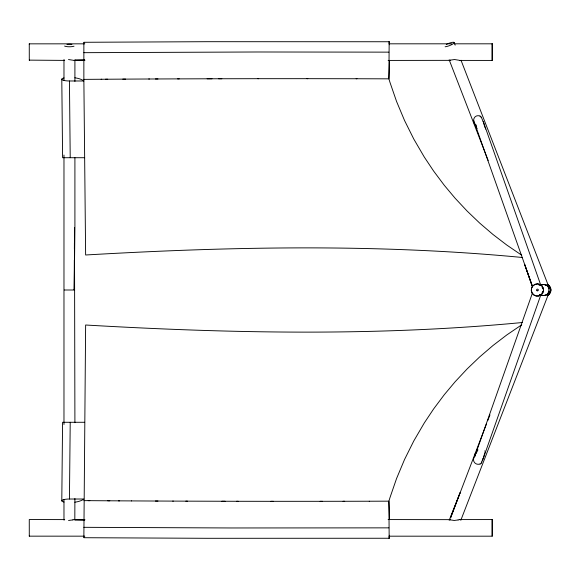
<?xml version="1.0" encoding="UTF-8"?>
<svg xmlns="http://www.w3.org/2000/svg" width="580" height="580" viewBox="0 0 580 580"><rect width="100%" height="100%" fill="white"/><g stroke="black" fill="none" stroke-linecap="round" stroke-linejoin="round"><path stroke-width="0.87" d="M521.181 254.845L506.724 244.999L492.971 234.472L479.689 223.09L467.168 211.106L455.133 198.244L444.309 185.332L433.63 171.064L424.27 157.02L413.786 139.048L404.528 120.466L396.546 101.42L390.007 82.476L388.904 78.837L389.165 41.651L389.405 44.725M389.405 535.275L389.165 538.349L388.904 501.163L390.007 497.524L396.546 478.58L404.528 459.534L413.786 440.952L424.27 422.979L433.63 408.936L444.309 394.668L455.133 381.756L467.168 368.894L479.689 356.91L492.971 345.528L506.724 335.001L521.181 325.155M74.334 260.137L74.204 290L74.907 228.063L74.907 157.745M74.378 249.284L74.407 242.948M74.428 236.618L74.472 227.563L74.907 422.704M74.82 519.948L74.892 498.51M61.792 500.852L62.582 422.284L84.651 422.284M64.032 502.062A7.649 1.783 0 0 1 62.372 500.12A7.649 1.783 0 0 1 69.441 499.017L70.216 422.284M83.861 537.558L85.63 325.01C229.571 333.355 374.252 336.32 517.984 322.93L522.428 322.509M29.37 535.579L29.268 536.159L84.789 536.166M29.341 60.131L64.046 60.4M484.873 452.603L483.271 458.454M84.789 43.834L29.268 43.841L29.29 60.422M64.046 519.6L29.268 519.542L29.29 536.123M480.001 464.022C475.368 465.689 471.315 460.44 474.759 456.438L532.346 293.262M482.69 460.071L540.865 294.792M450.595 517.693L486.395 424.125M450.624 517.809L460.092 492.71L449.174 520.318M487.693 420.768L489.97 414.896M460.803 520.303L549.34 291.878L548.513 293.154M474.759 456.438L475.346 455.053M475.977 453.676L477.963 449.79M481.617 462.369L481.4 462.717A5.677 4.343 -87.8 0 1 481.175 463.065M492.195 60.429L492.195 43.812L492.195 60.429L460.607 60.414M492.195 536.188L492.195 519.571L492.195 536.188L389.021 536.181M521.768 324.778L521.376 325.025M540.313 294.923L539.937 295.075M545.483 295.155C549.695 294.024 550.282 286.201 545.432 284.802A7.591 4.814 -16.4 0 1 546.092 285.041A9.352 5.96 -16.7 0 1 546.875 285.418M450.406 60.24L450.16 60.313A5.394 0.45 -12.5 0 1 449.891 60.334L450.131 60.327M451.153 60.008L454.553 59.53L459.309 60.298M72.841 519.898L74.276 519.564M72.739 519.926L68.541 520.47M64.684 60.4L64.569 60.422A5.764 2.501 0.6 0 1 64.148 60.059M458.026 519.963L454.198 520.477L451.153 519.992M458.149 519.941L459.309 519.702M545.178 295.43L544.395 295.459L545.07 295.438A11.44 7.257 16.4 0 0 549.159 291.82M460.049 519.593L460.208 519.578A4.089 1 -25.3 0 1 460.585 519.593M68.505 59.537L74.276 60.436M74.175 60.422L84.811 60.16M84.724 60.037L74.907 60.182L84.774 60.298M84.774 519.702L74.907 519.818L84.724 519.963M83.861 52.678L257.658 51.99L388.832 52.142M522.428 257.491L517.984 257.07C374.252 243.68 229.571 246.645 85.63 254.99L83.861 79.373L101.746 79.257M101.159 79.264L107.713 79.221M83.861 42.289L207.104 41.695L389.122 41.745M105.487 79.235L125.599 79.119M122.786 79.134L149.451 78.996M148.734 79.003L157.97 78.96M449.362 60.356L388.122 60.429M155.418 78.974L179.271 78.873M177.625 78.88L212.012 78.771M369.243 501.229L388.904 501.163A75.212 9.338 -90 0 1 389.448 519.361M388.832 527.858L231.435 527.967L83.861 527.322M207.111 78.786L221.85 78.749M218.566 78.757L258.702 78.684M320.095 501.316L344.701 501.279M343.034 501.287L369.264 501.229M389.122 538.255L207.104 538.305L83.861 537.711M389.021 43.819L451.849 43.812M454.539 43.812L492.195 43.812M257.861 78.684L307.813 78.67M64.032 77.938A7.649 1.783 0 0 0 62.372 79.88A7.649 1.783 0 0 0 69.441 80.983L83.875 80.983A16.066 6.351 0 0 0 74.856 77.785M84.651 157.716L62.604 157.716L61.792 79.148M64.271 290L74.61 290M69.441 499.017L83.875 499.017A16.066 6.351 0 0 1 74.856 502.215M270.954 501.323L322.567 501.316M388.122 519.571L449.362 519.644M460.607 519.586L492.195 519.571M306.987 78.67L356.99 78.742M236.589 501.287L273.448 501.33M221.85 501.25L238.213 501.287M356.135 78.742L388.904 78.837A75.212 9.338 90 0 0 389.448 60.639M185.817 501.149L225.112 501.258M172.717 501.098L187.456 501.156M155.418 501.026L173.304 501.105M131.435 500.91L157.97 501.04M118.458 500.845L131.566 500.91M107.713 500.779L119.639 500.845M88.189 500.656L109.809 500.794M83.861 500.627L89.82 500.663M74.175 519.578L84.811 519.839M460.049 60.407L460.208 60.422A4.089 1 25.3 0 0 460.585 60.407M64.735 519.615L64.569 519.578A5.764 2.501 -0.6 0 0 64.148 519.941M545.04 284.693L545.41 284.794L545.04 284.693A7.359 4.669 -16.4 0 1 546.092 285.048A9.157 5.807 -16.4 0 1 546.853 285.433A11.774 7.468 -16.4 0 1 548.499 286.846M540.836 285.317L483.271 121.539L484.873 127.397M450.109 519.673L449.906 519.615A5.394 0.45 12.5 0 1 450.087 519.673L450.428 519.767M539.937 284.925L540.313 285.077M480.001 115.978C474.259 114.115 471.54 120.894 475.346 124.939M521.768 255.222L521.376 254.975M548.513 286.846L549.34 288.122L547.716 285.65L549.34 288.122L461.02 60.262M29.268 43.841L29.37 44.421M477.137 128.673L476.745 127.897M476.55 127.506L475.977 126.324M454.191 42.637L455.17 45.153M449.166 59.82L488.186 160.493M532.484 286.52L473.693 120.401M532.491 286.498L524.755 264.712L532.295 286.672M69.441 80.983L70.216 157.716M83.861 42.441L83.861 79.373M74.907 59.892L74.907 81.461M63.974 59.892L63.974 80.562M63.974 155.056L63.974 424.509M63.974 499.409L63.974 519.948A4.691 0.819 32.3 0 1 64.235 519.615M460.476 60.632A6.104 1.211 22.3 0 1 459.788 60.588M450.385 60.008A5.452 0.776 -31.1 0 1 449.87 60.175M74.762 60.487A5.068 1.058 32.4 0 1 74.457 60.567M64.235 60.385A4.691 0.819 -32.3 0 1 63.938 60.117M459.788 519.412A6.104 1.211 -22.3 0 1 460.476 519.368M449.87 519.825A5.452 0.776 31.1 0 1 450.385 519.992M74.457 519.433A5.068 1.058 -32.4 0 1 74.762 519.513M74.015 46.212A5.466 1.276 0 0 1 64.583 46.095M66.932 44.384A5.466 1.276 0 0 1 71.949 44.384M446.266 44.479A5.466 1.189 -21.2 0 1 453.248 42.253A5.466 1.189 -21.2 0 1 452.168 44.392A5.466 1.189 -21.2 0 1 445.114 46.77M548.433 293.118A10.078 6.394 16.4 0 1 545.461 295.227M546.882 285.411A12.963 8.229 -16.5 0 1 549.303 288.137M483.046 121.648A18.582 11.977 79.7 0 0 481.683 118.117A7.83 5.488 82.3 0 0 481.291 117.414M481.081 116.899A5.67 4.299 86.8 0 1 481.378 117.298M479.957 116.087A4.292 3.349 89.9 0 1 480.929 117.066M476.593 126.135A40.107 23.903 59.7 0 1 475.97 124.794M485.402 128.622A48.843 48.314 -64.5 0 1 485.482 129.057M483.046 458.345A18.582 11.977 -79.7 0 1 481.77 461.695M484.894 450.82A48.843 47.712 76.9 0 1 484.815 451.247M474.636 454.887A40.114 25.244 -59.2 0 1 475.281 453.466M481.306 463.195A4.292 3.639 61.9 0 1 480.03 464.08M481.98 461.883A8.49 6.09 -83.3 0 1 481.668 462.434M539.567 294.807A5.93 1.61 -0.4 0 1 539.371 294.857M540.473 295.293A5.061 2.385 6.4 0 1 540.241 295.423M539.03 285.157A5.061 1.631 2.4 0 1 539.255 285.208M540.843 284.722A5.93 2.219 -9.7 0 1 540.944 284.838M539.472 284.918A5.466 5.445 -90 0 1 539.966 285.142M542.024 287.006A5.466 5.445 -90 0 1 542.699 288.492M542.699 291.501A5.466 5.445 -90 0 1 542.024 292.987M539.966 294.857A5.466 5.445 -90 0 1 539.472 295.082M547.759 285.425A5.466 5.445 -90 0 1 547.759 294.575M547.237 284.345A6.119 6.104 90 0 1 547.237 295.648M547.295 284.425A6.119 6.104 -90 0 1 547.295 295.575M549.34 291.878L547.716 294.35L549.34 291.878M544.605 284.534L545.454 284.613L544.605 284.534M546.918 285.113L546.918 285.113M542.735 293.081A6.119 6.104 -90 0 0 537.486 283.874A6.119 6.104 -90 0 0 532.164 293.038A6.119 6.104 -90 0 0 542.735 293.081M542.619 293.081A6.119 6.104 -90 0 0 537.37 283.874A6.119 6.104 -90 0 0 532.048 293.038A6.119 6.104 -90 0 0 542.619 293.081M537.029 290.754A0.877 0.877 0 0 0 538.341 290A0.877 0.877 0 0 0 537.029 289.239A0.877 0.877 0 0 0 537.029 290.754M541.22 294.974A3.98 2.523 16.4 0 0 544.983 295.242A4.191 2.661 16.4 0 1 541.22 295.002M544.983 284.751A3.951 2.501 -16.4 0 0 541.22 285.034A4.154 2.661 -16.1 0 1 545.004 284.736"/></g></svg>
